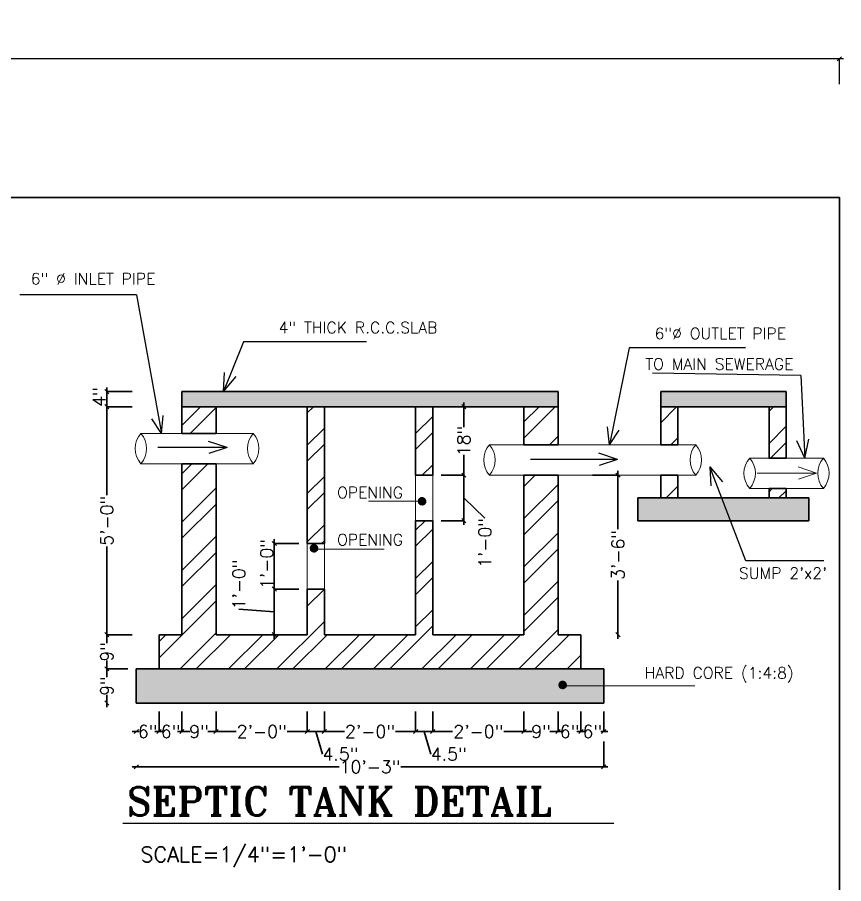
# Model space of a CAD drawing. Header units: inches. Extents: x 137014 to 144844, y -150241 to -148176.
# Drawn here: x 138500.1 to 138891.5, y -148788.3 to -148377.7 of the extents above; entities that cross this region are included whole.
import ezdxf
from ezdxf.enums import TextEntityAlignment as Align

# ---------------------------------------------------------------- set-up
doc = ezdxf.new("R2010")
doc.units = ezdxf.units.IN
doc.header["$LTSCALE"] = 15
doc.header["$MEASUREMENT"] = 0
doc.header["$PDMODE"] = 2
doc.layers.get('0').update_dxf_attribs({"linetype": 'CONTINUOUS'})
doc.layers.get('Defpoints').update_dxf_attribs({"linetype": 'CONTINUOUS'})
for name, color, linetype in [('DIM', 255, 'CONTINUOUS'), ('HACH', 8, 'CONTINUOUS'), ('HATCH', 252, 'CONTINUOUS'), ('TEXT', 2, 'CONTINUOUS')]:
    doc.layers.add(name, color=color, linetype=linetype)
doc.layers.add('thin', color=47, linetype='CONTINUOUS', lineweight=13)
doc.layers.add('WALL', color=1, linetype='CONTINUOUS', lineweight=30)
doc.styles.add('ROMANS', font='romans.shx')
doc.styles.add('ROMANT', font='romant.shx', dxfattribs={"height": 6})
doc.dimstyles.new('AHSAN', dxfattribs={"dimtxt": 8, "dimasz": 2, "dimexe": 0, "dimexo": 0, "dimgap": 0, "dimtad": 0, "dimdec": 4, "dimzin": 0, "dimdsep": 46, "dimlunit": 4, "dimtxsty": 'ROMANS', "dimblk1": 'OBLIQUE', "dimblk2": 'OBLIQUE', "dimsah": 1, "dimcen": 0, "dimdle": 2, "dimclrd": 256, "dimclre": 256, "dimclrt": 5, "dimadec": 0, "dimazin": 0, "dimtfac": 1, "dimtdec": 4, "dimtofl": 0, "dimtmove": 1, "dimatfit": 3, "dimldrblk": 'OBLIQUE', "dimfxl": 12, "dimfxlon": 1, "dimtolj": 1, "dimtzin": 0, "dimarcsym": 0})

# ---------------------------------------------------------------- blocks, each defined once
blk = doc.blocks.new('_OBLIQUE')
at = {"color": 0, "linetype": 'ByBlock'}
blk.add_line((-0.5, -0.5), (0.5, 0.5), dxfattribs=at)
blk = doc.blocks.new('*D87')
at = {"layer": 'Defpoints', "color": 0, "transparency": 16777216}
for p in [(187607.71, -155481.67), (187619.3, -155481.67), (187619.3, -155503.27)]:
    blk.add_point(p, dxfattribs=at)
at = {"layer": 'DIM', "lineweight": -2, "transparency": 16777216}
for p, q in [((187607.71, -155505.27), (187607.71, -155479.67)), ((187619.3, -155481.67), (187607.71, -155481.67)), ((187607.71, -155492.47), (187591, -155491.19))]:
    blk.add_line(p, q, dxfattribs=at)
at = {"layer": 'DIM', "lineweight": -2, "transparency": 16777216, "xscale": 2, "yscale": 2, "zscale": 2}
for p, rotation in [((187607.71, -155481.67), 90), ((187607.71, -155503.27), 270)]:
    blk.add_blockref('_OBLIQUE', p, dxfattribs=dict(at, rotation=rotation))
at = {"layer": 'DIM', "color": 5, "transparency": 16777216, "insert": (187591, -155479.47), "char_height": 6, "attachment_point": 5, "rotation": 90, "style": 'ROMANS'}
blk.add_mtext('\\A1;1\'-0"', dxfattribs=at)
blk = doc.blocks.new('*D88')
at = {"layer": 'Defpoints', "color": 0, "transparency": 16777216}
for p in [(187607.71, -155460.07), (187619.3, -155460.07), (187619.3, -155481.67)]:
    blk.add_point(p, dxfattribs=at)
at = {"layer": 'DIM', "lineweight": -2, "transparency": 16777216}
for p, q in [((187607.71, -155483.67), (187607.71, -155458.07)), ((187619.3, -155460.07), (187607.71, -155460.07))]:
    blk.add_line(p, q, dxfattribs=at)
at = {"layer": 'DIM', "lineweight": -2, "transparency": 16777216, "xscale": 2, "yscale": 2, "zscale": 2}
for p, rotation in [((187607.71, -155460.07), 90), ((187607.71, -155481.67), 270)]:
    blk.add_blockref('_OBLIQUE', p, dxfattribs=dict(at, rotation=rotation))
at = {"layer": 'DIM', "color": 5, "transparency": 16777216, "insert": (187604.14, -155469.8), "char_height": 6, "attachment_point": 5, "rotation": 90, "style": 'ROMANS'}
blk.add_mtext('\\A1;1\'-0"', dxfattribs=at)
blk = doc.blocks.new('*D89')
at = {"layer": 'Defpoints', "color": 0, "transparency": 16777216}
for p in [(187580.15, -155539.72), (187623.35, -155539.72), (187623.35, -155549.16)]:
    blk.add_point(p, dxfattribs=at)
at = {"layer": 'DIM', "lineweight": -2, "transparency": 16777216}
for p, q in [((187623.35, -155539.72), (187623.35, -155549.16)), ((187578.15, -155549.16), (187589.6, -155549.16)), ((187625.35, -155549.16), (187613.89, -155549.16))]:
    blk.add_line(p, q, dxfattribs=at)
at = {"layer": 'DIM', "lineweight": -2, "transparency": 16777216, "xscale": 2, "yscale": 2, "zscale": 2, "rotation": 180}
blk.add_blockref('_OBLIQUE', (187580.15, -155549.16), dxfattribs=at)
at = {"layer": 'DIM', "lineweight": -2, "transparency": 16777216, "xscale": 2, "yscale": 2, "zscale": 2}
blk.add_blockref('_OBLIQUE', (187623.35, -155549.16), dxfattribs=at)
at = {"layer": 'DIM', "color": 5, "transparency": 16777216, "insert": (187601.75, -155549.16), "char_height": 6, "attachment_point": 5, "style": 'ROMANS'}
blk.add_mtext('\\A1;2\'-0"', dxfattribs=at)
blk = doc.blocks.new('*D90')
at = {"layer": 'Defpoints', "color": 0, "transparency": 16777216}
for p in [(187542.35, -155548.74), (187763.75, -155548.74), (187763.75, -155565.89)]:
    blk.add_point(p, dxfattribs=at)
at = {"layer": 'DIM', "lineweight": -2, "transparency": 16777216}
for p, q in [((187763.75, -155553.89), (187763.75, -155565.89)), ((187540.35, -155565.89), (187638.47, -155565.89)), ((187765.75, -155565.89), (187667.62, -155565.89))]:
    blk.add_line(p, q, dxfattribs=at)
at = {"layer": 'DIM', "lineweight": -2, "transparency": 16777216, "xscale": 2, "yscale": 2, "zscale": 2, "rotation": 180}
blk.add_blockref('_OBLIQUE', (187542.35, -155565.89), dxfattribs=at)
at = {"layer": 'DIM', "lineweight": -2, "transparency": 16777216, "xscale": 2, "yscale": 2, "zscale": 2}
blk.add_blockref('_OBLIQUE', (187763.75, -155565.89), dxfattribs=at)
at = {"layer": 'DIM', "color": 5, "transparency": 16777216, "insert": (187653.05, -155565.89), "char_height": 6, "attachment_point": 5, "style": 'ROMANS'}
blk.add_mtext('\\A1;10\'-3"', dxfattribs=at)
blk = doc.blocks.new('*D91')
at = {"layer": 'Defpoints', "color": 0, "transparency": 16777216}
for p in [(187528.39, -155519.47), (187538.3, -155519.47), (187538.3, -155535.67)]:
    blk.add_point(p, dxfattribs=at)
at = {"layer": 'DIM', "lineweight": -2, "transparency": 16777216}
for p, q in [((187528.39, -155517.47), (187528.39, -155523.43)), ((187538.3, -155519.47), (187528.39, -155519.47)), ((187528.39, -155537.67), (187528.39, -155531.72))]:
    blk.add_line(p, q, dxfattribs=at)
at = {"layer": 'DIM', "lineweight": -2, "transparency": 16777216, "xscale": 2, "yscale": 2, "zscale": 2}
for p, rotation in [((187528.39, -155519.47), 90), ((187528.39, -155535.67), 270)]:
    blk.add_blockref('_OBLIQUE', p, dxfattribs=dict(at, rotation=rotation))
at = {"layer": 'DIM', "color": 5, "transparency": 16777216, "insert": (187528.39, -155527.57), "char_height": 6, "attachment_point": 5, "rotation": 90, "style": 'ROMANS'}
blk.add_mtext('\\A1;9"', dxfattribs=at)
blk = doc.blocks.new('*D92')
at = {"layer": 'Defpoints', "color": 0, "transparency": 16777216}
for p in [(187528.39, -155503.27), (187549.1, -155503.27), (187538.3, -155519.47)]:
    blk.add_point(p, dxfattribs=at)
at = {"layer": 'DIM', "lineweight": -2, "transparency": 16777216}
for p, q in [((187528.39, -155501.27), (187528.39, -155507.23)), ((187540.39, -155503.27), (187528.39, -155503.27)), ((187528.39, -155521.47), (187528.39, -155515.52))]:
    blk.add_line(p, q, dxfattribs=at)
at = {"layer": 'DIM', "lineweight": -2, "transparency": 16777216, "xscale": 2, "yscale": 2, "zscale": 2}
for p, rotation in [((187528.39, -155503.27), 90), ((187528.39, -155519.47), 270)]:
    blk.add_blockref('_OBLIQUE', p, dxfattribs=dict(at, rotation=rotation))
at = {"layer": 'DIM', "color": 5, "transparency": 16777216, "insert": (187528.39, -155511.37), "char_height": 6, "attachment_point": 5, "rotation": 90, "style": 'ROMANS'}
blk.add_mtext('\\A1;9"', dxfattribs=at)
blk = doc.blocks.new('*D93')
at = {"layer": 'Defpoints', "color": 0, "transparency": 16777216}
for p in [(187528.39, -155395.27), (187559.9, -155395.27), (187549.1, -155503.27)]:
    blk.add_point(p, dxfattribs=at)
at = {"layer": 'DIM', "lineweight": -2, "transparency": 16777216}
for p, q in [((187528.39, -155393.27), (187528.39, -155437.13)), ((187540.39, -155395.27), (187528.39, -155395.27)), ((187528.39, -155505.27), (187528.39, -155461.42))]:
    blk.add_line(p, q, dxfattribs=at)
at = {"layer": 'DIM', "lineweight": -2, "transparency": 16777216, "xscale": 2, "yscale": 2, "zscale": 2}
for p, rotation in [((187528.39, -155395.27), 90), ((187528.39, -155503.27), 270)]:
    blk.add_blockref('_OBLIQUE', p, dxfattribs=dict(at, rotation=rotation))
at = {"layer": 'DIM', "color": 5, "transparency": 16777216, "insert": (187528.39, -155449.27), "char_height": 6, "attachment_point": 5, "rotation": 90, "style": 'ROMANS'}
blk.add_mtext('\\A1;5\'-0"', dxfattribs=at)
blk = doc.blocks.new('*D94')
at = {"layer": 'Defpoints', "color": 0, "transparency": 16777216}
for p in [(187528.39, -155388.07), (187559.9, -155388.07), (187559.9, -155395.27)]:
    blk.add_point(p, dxfattribs=at)
at = {"layer": 'DIM', "lineweight": -2, "transparency": 16777216}
for p, q in [((187528.39, -155397.27), (187528.39, -155386.07)), ((187540.39, -155388.07), (187528.39, -155388.07))]:
    blk.add_line(p, q, dxfattribs=at)
at = {"layer": 'DIM', "lineweight": -2, "transparency": 16777216, "xscale": 2, "yscale": 2, "zscale": 2}
for p, rotation in [((187528.39, -155388.07), 90), ((187528.39, -155395.27), 270)]:
    blk.add_blockref('_OBLIQUE', p, dxfattribs=dict(at, rotation=rotation))
at = {"layer": 'DIM', "color": 5, "transparency": 16777216, "insert": (187524.82, -155390.6), "char_height": 6, "attachment_point": 5, "rotation": 90, "style": 'ROMANS'}
blk.add_mtext('\\A1;4"', dxfattribs=at)
blk = doc.blocks.new('*D95')
at = {"layer": 'Defpoints', "color": 0, "transparency": 16777216}
for p in [(187553.15, -155539.72), (187563.95, -155539.72), (187563.95, -155549.16)]:
    blk.add_point(p, dxfattribs=at)
at = {"layer": 'DIM', "lineweight": -2, "transparency": 16777216}
for p, q in [((187563.95, -155539.72), (187563.95, -155549.16)), ((187551.15, -155549.16), (187554.55, -155549.16)), ((187565.95, -155549.16), (187562.55, -155549.16))]:
    blk.add_line(p, q, dxfattribs=at)
at = {"layer": 'DIM', "lineweight": -2, "transparency": 16777216, "xscale": 2, "yscale": 2, "zscale": 2, "rotation": 180}
blk.add_blockref('_OBLIQUE', (187553.15, -155549.16), dxfattribs=at)
at = {"layer": 'DIM', "lineweight": -2, "transparency": 16777216, "xscale": 2, "yscale": 2, "zscale": 2}
blk.add_blockref('_OBLIQUE', (187563.95, -155549.16), dxfattribs=at)
at = {"layer": 'DIM', "color": 5, "transparency": 16777216, "insert": (187558.55, -155549.16), "char_height": 6, "attachment_point": 5, "style": 'ROMANS'}
blk.add_mtext('\\A1;6"', dxfattribs=at)
blk = doc.blocks.new('*D96')
at = {"layer": 'Defpoints', "color": 0, "transparency": 16777216}
for p in [(187563.95, -155539.72), (187580.15, -155539.72), (187580.15, -155549.16)]:
    blk.add_point(p, dxfattribs=at)
at = {"layer": 'DIM', "lineweight": -2, "transparency": 16777216}
for p, q in [((187580.15, -155539.72), (187580.15, -155549.16)), ((187561.95, -155549.16), (187567.9, -155549.16)), ((187582.15, -155549.16), (187576.19, -155549.16))]:
    blk.add_line(p, q, dxfattribs=at)
at = {"layer": 'DIM', "lineweight": -2, "transparency": 16777216, "xscale": 2, "yscale": 2, "zscale": 2, "rotation": 180}
blk.add_blockref('_OBLIQUE', (187563.95, -155549.16), dxfattribs=at)
at = {"layer": 'DIM', "lineweight": -2, "transparency": 16777216, "xscale": 2, "yscale": 2, "zscale": 2}
blk.add_blockref('_OBLIQUE', (187580.15, -155549.16), dxfattribs=at)
at = {"layer": 'DIM', "color": 5, "transparency": 16777216, "insert": (187572.05, -155549.16), "char_height": 6, "attachment_point": 5, "style": 'ROMANS'}
blk.add_mtext('\\A1;9"', dxfattribs=at)
blk = doc.blocks.new('*D97')
at = {"layer": 'Defpoints', "color": 0, "transparency": 16777216}
for p in [(187542.35, -155539.72), (187553.15, -155539.72), (187553.15, -155549.16)]:
    blk.add_point(p, dxfattribs=at)
at = {"layer": 'DIM', "lineweight": -2, "transparency": 16777216}
for p, q in [((187553.15, -155539.72), (187553.15, -155549.16)), ((187540.35, -155549.16), (187543.75, -155549.16)), ((187555.15, -155549.16), (187551.75, -155549.16))]:
    blk.add_line(p, q, dxfattribs=at)
at = {"layer": 'DIM', "lineweight": -2, "transparency": 16777216, "xscale": 2, "yscale": 2, "zscale": 2, "rotation": 180}
blk.add_blockref('_OBLIQUE', (187542.35, -155549.16), dxfattribs=at)
at = {"layer": 'DIM', "lineweight": -2, "transparency": 16777216, "xscale": 2, "yscale": 2, "zscale": 2}
blk.add_blockref('_OBLIQUE', (187553.15, -155549.16), dxfattribs=at)
at = {"layer": 'DIM', "color": 5, "transparency": 16777216, "insert": (187547.75, -155549.16), "char_height": 6, "attachment_point": 5, "style": 'ROMANS'}
blk.add_mtext('\\A1;6"', dxfattribs=at)
blk = doc.blocks.new('*D98')
at = {"layer": 'Defpoints', "color": 0, "transparency": 16777216}
for p in [(187742.15, -155539.72), (187752.95, -155539.72), (187752.95, -155549.16)]:
    blk.add_point(p, dxfattribs=at)
at = {"layer": 'DIM', "lineweight": -2, "transparency": 16777216}
for p, q in [((187752.95, -155539.72), (187752.95, -155549.16)), ((187740.15, -155549.16), (187743.55, -155549.16)), ((187754.95, -155549.16), (187751.55, -155549.16))]:
    blk.add_line(p, q, dxfattribs=at)
at = {"layer": 'DIM', "lineweight": -2, "transparency": 16777216, "xscale": 2, "yscale": 2, "zscale": 2, "rotation": 180}
blk.add_blockref('_OBLIQUE', (187742.15, -155549.16), dxfattribs=at)
at = {"layer": 'DIM', "lineweight": -2, "transparency": 16777216, "xscale": 2, "yscale": 2, "zscale": 2}
blk.add_blockref('_OBLIQUE', (187752.95, -155549.16), dxfattribs=at)
at = {"layer": 'DIM', "color": 5, "transparency": 16777216, "insert": (187747.55, -155549.16), "char_height": 6, "attachment_point": 5, "style": 'ROMANS'}
blk.add_mtext('\\A1;6"', dxfattribs=at)
blk = doc.blocks.new('*D99')
at = {"layer": 'Defpoints', "color": 0, "transparency": 16777216}
for p in [(187674.65, -155539.72), (187682.75, -155539.72), (187682.75, -155549.16)]:
    blk.add_point(p, dxfattribs=at)
at = {"layer": 'DIM', "lineweight": -2, "transparency": 16777216}
for p, q in [((187682.75, -155539.72), (187682.75, -155549.16)), ((187672.65, -155549.16), (187684.75, -155549.16)), ((187678.7, -155549.16), (187681.91, -155559.87))]:
    blk.add_line(p, q, dxfattribs=at)
at = {"layer": 'DIM', "lineweight": -2, "transparency": 16777216, "xscale": 2, "yscale": 2, "zscale": 2, "rotation": 180}
blk.add_blockref('_OBLIQUE', (187674.65, -155549.16), dxfattribs=at)
at = {"layer": 'DIM', "lineweight": -2, "transparency": 16777216, "xscale": 2, "yscale": 2, "zscale": 2}
blk.add_blockref('_OBLIQUE', (187682.75, -155549.16), dxfattribs=at)
at = {"layer": 'DIM', "color": 5, "transparency": 16777216, "insert": (187690.34, -155559.87), "char_height": 6, "attachment_point": 5, "style": 'ROMANS'}
blk.add_mtext('\\A1;4.5"', dxfattribs=at)
blk = doc.blocks.new('*D100')
at = {"layer": 'Defpoints', "color": 0, "transparency": 16777216}
for p in [(187631.45, -155539.72), (187674.65, -155539.72), (187674.65, -155549.16)]:
    blk.add_point(p, dxfattribs=at)
at = {"layer": 'DIM', "lineweight": -2, "transparency": 16777216}
for p, q in [((187674.65, -155539.72), (187674.65, -155549.16)), ((187629.45, -155549.16), (187640.9, -155549.16)), ((187676.65, -155549.16), (187665.19, -155549.16))]:
    blk.add_line(p, q, dxfattribs=at)
at = {"layer": 'DIM', "lineweight": -2, "transparency": 16777216, "xscale": 2, "yscale": 2, "zscale": 2, "rotation": 180}
blk.add_blockref('_OBLIQUE', (187631.45, -155549.16), dxfattribs=at)
at = {"layer": 'DIM', "lineweight": -2, "transparency": 16777216, "xscale": 2, "yscale": 2, "zscale": 2}
blk.add_blockref('_OBLIQUE', (187674.65, -155549.16), dxfattribs=at)
at = {"layer": 'DIM', "color": 5, "transparency": 16777216, "insert": (187653.05, -155549.16), "char_height": 6, "attachment_point": 5, "style": 'ROMANS'}
blk.add_mtext('\\A1;2\'-0"', dxfattribs=at)
blk = doc.blocks.new('*D101')
at = {"layer": 'Defpoints', "color": 0, "transparency": 16777216}
for p in [(187623.35, -155539.72), (187631.45, -155539.72), (187631.45, -155549.16)]:
    blk.add_point(p, dxfattribs=at)
at = {"layer": 'DIM', "lineweight": -2, "transparency": 16777216}
for p, q in [((187631.45, -155539.72), (187631.45, -155549.16)), ((187621.35, -155549.16), (187633.45, -155549.16)), ((187627.4, -155549.16), (187630.61, -155559.87))]:
    blk.add_line(p, q, dxfattribs=at)
at = {"layer": 'DIM', "lineweight": -2, "transparency": 16777216, "xscale": 2, "yscale": 2, "zscale": 2, "rotation": 180}
blk.add_blockref('_OBLIQUE', (187623.35, -155549.16), dxfattribs=at)
at = {"layer": 'DIM', "lineweight": -2, "transparency": 16777216, "xscale": 2, "yscale": 2, "zscale": 2}
blk.add_blockref('_OBLIQUE', (187631.45, -155549.16), dxfattribs=at)
at = {"layer": 'DIM', "color": 5, "transparency": 16777216, "insert": (187639.04, -155559.87), "char_height": 6, "attachment_point": 5, "style": 'ROMANS'}
blk.add_mtext('\\A1;4.5"', dxfattribs=at)
blk = doc.blocks.new('*D102')
at = {"layer": 'Defpoints', "color": 0, "transparency": 16777216}
for p in [(187682.75, -155539.72), (187725.95, -155539.72), (187725.95, -155549.16)]:
    blk.add_point(p, dxfattribs=at)
at = {"layer": 'DIM', "lineweight": -2, "transparency": 16777216}
for p, q in [((187725.95, -155539.72), (187725.95, -155549.16)), ((187680.75, -155549.16), (187692.2, -155549.16)), ((187727.95, -155549.16), (187716.49, -155549.16))]:
    blk.add_line(p, q, dxfattribs=at)
at = {"layer": 'DIM', "lineweight": -2, "transparency": 16777216, "xscale": 2, "yscale": 2, "zscale": 2, "rotation": 180}
blk.add_blockref('_OBLIQUE', (187682.75, -155549.16), dxfattribs=at)
at = {"layer": 'DIM', "lineweight": -2, "transparency": 16777216, "xscale": 2, "yscale": 2, "zscale": 2}
blk.add_blockref('_OBLIQUE', (187725.95, -155549.16), dxfattribs=at)
at = {"layer": 'DIM', "color": 5, "transparency": 16777216, "insert": (187704.35, -155549.16), "char_height": 6, "attachment_point": 5, "style": 'ROMANS'}
blk.add_mtext('\\A1;2\'-0"', dxfattribs=at)
blk = doc.blocks.new('*D103')
at = {"layer": 'Defpoints', "color": 0, "transparency": 16777216}
for p in [(187686.8, -155395.27), (187686.8, -155427.67), (187697.48, -155427.67)]:
    blk.add_point(p, dxfattribs=at)
at = {"layer": 'DIM', "lineweight": -2, "transparency": 16777216}
for p, q in [((187697.48, -155393.27), (187697.48, -155404.9)), ((187697.48, -155429.67), (187697.48, -155418.05)), ((187686.8, -155427.67), (187697.48, -155427.67))]:
    blk.add_line(p, q, dxfattribs=at)
at = {"layer": 'DIM', "lineweight": -2, "transparency": 16777216, "xscale": 2, "yscale": 2, "zscale": 2}
for p, rotation in [((187697.48, -155395.27), 90), ((187697.48, -155427.67), 270)]:
    blk.add_blockref('_OBLIQUE', p, dxfattribs=dict(at, rotation=rotation))
at = {"layer": 'DIM', "color": 5, "transparency": 16777216, "insert": (187697.48, -155411.47), "char_height": 6, "attachment_point": 5, "rotation": 90, "style": 'ROMANS'}
blk.add_mtext('\\A1;18"', dxfattribs=at)
blk = doc.blocks.new('*D104')
at = {"layer": 'Defpoints', "color": 0, "transparency": 16777216}
for p in [(187686.8, -155427.67), (187686.8, -155449.27), (187697.48, -155449.27)]:
    blk.add_point(p, dxfattribs=at)
at = {"layer": 'DIM', "lineweight": -2, "transparency": 16777216}
for p, q in [((187697.48, -155425.67), (187697.48, -155451.27)), ((187697.48, -155438.47), (187707.52, -155448.11)), ((187686.8, -155449.27), (187697.48, -155449.27))]:
    blk.add_line(p, q, dxfattribs=at)
at = {"layer": 'DIM', "lineweight": -2, "transparency": 16777216, "xscale": 2, "yscale": 2, "zscale": 2}
for p, rotation in [((187697.48, -155427.67), 90), ((187697.48, -155449.27), 270)]:
    blk.add_blockref('_OBLIQUE', p, dxfattribs=dict(at, rotation=rotation))
at = {"layer": 'DIM', "color": 5, "transparency": 16777216, "insert": (187707.52, -155459.83), "char_height": 6, "attachment_point": 5, "rotation": 90, "style": 'ROMANS'}
blk.add_mtext('\\A1;1\'-0"', dxfattribs=at)
blk = doc.blocks.new('*D105')
at = {"layer": 'Defpoints', "color": 0, "transparency": 16777216}
for p in [(187725.95, -155539.72), (187742.15, -155539.72), (187742.15, -155549.16)]:
    blk.add_point(p, dxfattribs=at)
at = {"layer": 'DIM', "lineweight": -2, "transparency": 16777216}
for p, q in [((187742.15, -155539.72), (187742.15, -155549.16)), ((187723.95, -155549.16), (187729.9, -155549.16)), ((187744.15, -155549.16), (187738.19, -155549.16))]:
    blk.add_line(p, q, dxfattribs=at)
at = {"layer": 'DIM', "lineweight": -2, "transparency": 16777216, "xscale": 2, "yscale": 2, "zscale": 2, "rotation": 180}
blk.add_blockref('_OBLIQUE', (187725.95, -155549.16), dxfattribs=at)
at = {"layer": 'DIM', "lineweight": -2, "transparency": 16777216, "xscale": 2, "yscale": 2, "zscale": 2}
blk.add_blockref('_OBLIQUE', (187742.15, -155549.16), dxfattribs=at)
at = {"layer": 'DIM', "color": 5, "transparency": 16777216, "insert": (187734.05, -155549.16), "char_height": 6, "attachment_point": 5, "style": 'ROMANS'}
blk.add_mtext('\\A1;9"', dxfattribs=at)
blk = doc.blocks.new('*D106')
at = {"layer": 'Defpoints', "color": 0, "transparency": 16777216}
for p in [(187757, -155427.67), (187770.5, -155427.67), (187757, -155503.27)]:
    blk.add_point(p, dxfattribs=at)
at = {"layer": 'DIM', "lineweight": -2, "transparency": 16777216}
for p, q in [((187758.5, -155427.67), (187770.5, -155427.67)), ((187770.5, -155425.67), (187770.5, -155453.33)), ((187770.5, -155505.27), (187770.5, -155477.62))]:
    blk.add_line(p, q, dxfattribs=at)
at = {"layer": 'DIM', "lineweight": -2, "transparency": 16777216, "xscale": 2, "yscale": 2, "zscale": 2}
for p, rotation in [((187770.5, -155427.67), 90), ((187770.5, -155503.27), 270)]:
    blk.add_blockref('_OBLIQUE', p, dxfattribs=dict(at, rotation=rotation))
at = {"layer": 'DIM', "color": 5, "transparency": 16777216, "insert": (187770.5, -155465.47), "char_height": 6, "attachment_point": 5, "rotation": 90, "style": 'ROMANS'}
blk.add_mtext('\\A1;3\'-6"', dxfattribs=at)
blk = doc.blocks.new('*D107')
at = {"layer": 'Defpoints', "color": 0, "transparency": 16777216}
for p in [(187752.95, -155539.72), (187763.75, -155539.72), (187763.75, -155549.16)]:
    blk.add_point(p, dxfattribs=at)
at = {"layer": 'DIM', "lineweight": -2, "transparency": 16777216}
for p, q in [((187763.75, -155539.72), (187763.75, -155549.16)), ((187750.95, -155549.16), (187754.35, -155549.16)), ((187765.75, -155549.16), (187762.35, -155549.16))]:
    blk.add_line(p, q, dxfattribs=at)
at = {"layer": 'DIM', "lineweight": -2, "transparency": 16777216, "xscale": 2, "yscale": 2, "zscale": 2, "rotation": 180}
blk.add_blockref('_OBLIQUE', (187752.95, -155549.16), dxfattribs=at)
at = {"layer": 'DIM', "lineweight": -2, "transparency": 16777216, "xscale": 2, "yscale": 2, "zscale": 2}
blk.add_blockref('_OBLIQUE', (187763.75, -155549.16), dxfattribs=at)
at = {"layer": 'DIM', "color": 5, "transparency": 16777216, "insert": (187758.35, -155549.16), "char_height": 6, "attachment_point": 5, "style": 'ROMANS'}
blk.add_mtext('\\A1;6"', dxfattribs=at)
blk = doc.blocks.new('*D1334')
at = {"layer": 'Defpoints', "color": 0, "ltscale": 5, "transparency": 16777216}
for p in [(138889.51, -148397.38), (137113.51, -148463.09), (138889.51, -148463.09)]:
    blk.add_point(p, dxfattribs=at)
at = {"layer": 'HACH', "lineweight": -2, "ltscale": 5, "transparency": 16777216}
for p, q in [((137111.51, -148397.38), (137824.37, -148397.38)), ((137113.51, -148409.38), (137113.51, -148397.38)), ((138891.51, -148397.38), (138178.65, -148397.38)), ((138889.51, -148409.38), (138889.51, -148397.38))]:
    blk.add_line(p, q, dxfattribs=at)
at = {"layer": 'HACH', "lineweight": -2, "ltscale": 5, "transparency": 16777216, "xscale": 2, "yscale": 2, "zscale": 2, "rotation": 180}
blk.add_blockref('_OBLIQUE', (137113.51, -148397.38), dxfattribs=at)
at = {"layer": 'HACH', "lineweight": -2, "ltscale": 5, "transparency": 16777216, "xscale": 2, "yscale": 2, "zscale": 2}
blk.add_blockref('_OBLIQUE', (138889.51, -148397.38), dxfattribs=at)
at = {"layer": 'HACH', "color": 5, "ltscale": 5, "transparency": 16777216, "insert": (138001.51, -148397.38), "char_height": 30, "attachment_point": 5, "style": 'ROMANS'}
blk.add_mtext("\\A1;12.333---148'", dxfattribs=at)
blk = doc.blocks.new('WETW4R')
h = blk.add_hatch()
h.set_pattern_fill('ANSI32', color=256, scale=43.2, style=0)
h.set_pattern_definition([(45, (180229.514, -156486.196), (-11.45513, 11.45513), []), (45, (180237.15, -156486.196), (-11.45513, 11.45513), [])])
h.paths.add_polyline_path([(187790.74621, -155413.27442), (187798.84621, -155413.27442), (187798.84621, -155395.27442), (187790.74621, -155395.27442)])
h.paths.add_polyline_path([(187842.04621, -155419.57442), (187850.14621, -155419.57442), (187850.14621, -155395.27442), (187842.04621, -155395.27442)])
h.paths.add_polyline_path([(187842.04621, -155433.97442), (187842.04621, -155438.47442), (187850.14621, -155438.47442), (187850.14621, -155433.97442)])
h.paths.add_polyline_path([(187798.84621, -155427.67442), (187790.74621, -155427.67442), (187790.74621, -155438.47442), (187798.84621, -155438.47442)])
at = {"layer": 'HATCH'}
h = blk.add_hatch(dxfattribs=at)
h.set_pattern_fill('AR-CONC', color=256, scale=0.9, style=0)
h.set_pattern_definition([(50, (180229.514, -156486.1964), (6.4553416, -0.5647692), [0.675, -7.425]), (355, (180229.514, -156486.1964), (-1.248762, 6.769729), [0.54, -5.94]), (100.4514, (180230.052, -156486.2435), (5.2065844, 6.204956), [0.5736617, -6.310279]), (46.1842, (180229.514, -156484.3964), (9.6051694, -1.489671), [1.0125, -11.1375]), (96.6356, (180230.314, -156484.521), (8.411964, 8.767061), [0.860493, -9.465417]), (351.1842, (180229.514, -156484.396), (8.411958, 8.767067), [0.81, -8.91]), (21, (180230.414, -156484.8464), (5.3721635, -3.62357), [0.675, -7.425]), (326, (180230.414, -156484.8464), (2.189838, 6.5263504), [0.54, -5.94]), (71.4514, (180230.8617, -156485.1484), (7.5620037, 2.9027745), [0.5736617, -6.310279]), (37.5, (180229.514, -156486.1964), (0.1094387, 2.9960447), [0, -5.868, 0, -6.03, 0, -5.9625]), (7.5, (180229.514, -156486.1964), (2.3676258, 3.5497054), [0, -3.438, 0, -5.733, 0, -2.2725]), (327.5, (180227.507, -156486.1964), (4.8044019, -0.20299385), [0, -2.25, 0, -7.02, 0, -9.315]), (317.5, (180226.607, -156486.1964), (5.2486755, 0.9009448), [0, -2.925, 0, -4.662, 0, -6.615])])
h.paths.add_polyline_path([(187563.94621, -155388.07442), (187563.94621, -155395.27442), (187742.14621, -155395.27442), (187742.14621, -155388.07442)])
h.paths.add_polyline_path([(187790.74621, -155388.07442), (187790.74621, -155395.27442), (187850.14621, -155395.27442), (187850.14621, -155388.07442)])
h = blk.add_hatch(dxfattribs=at)
h.set_pattern_fill('ANSI32', color=256, scale=43.2, style=0)
h.set_pattern_definition([(45, (200275.077, -160805.461), (-11.45513, 11.45513), []), (45, (200282.713, -160805.461), (-11.45513, 11.45513), [])])
h.paths.add_polyline_path([(187563.94621, -155503.27442), (187553.14621, -155503.27442), (187553.14621, -155519.47442), (187752.94621, -155519.47442), (187752.94621, -155503.27442), (187742.14621, -155503.27442), (187742.14621, -155427.67442), (187725.94621, -155427.67442), (187725.94621, -155503.27442), (187682.74621, -155503.27442), (187682.74621, -155449.27442), (187674.64621, -155449.27442), (187674.64621, -155503.27442), (187631.44621, -155503.27442), (187631.44621, -155481.67442), (187623.34621, -155481.67442), (187623.34621, -155503.27442), (187580.14621, -155503.27442), (187580.14621, -155422.27442), (187563.94621, -155422.27442)])
h.paths.add_polyline_path([(187580.14621, -155407.87442), (187580.14621, -155395.27442), (187563.94621, -155395.27442), (187563.94621, -155407.87442)])
h.paths.add_polyline_path([(187623.34621, -155460.07442), (187631.44621, -155460.07442), (187631.44621, -155395.27442), (187623.34621, -155395.27442)])
h.paths.add_polyline_path([(187682.74621, -155395.27442), (187674.64621, -155395.27442), (187674.64621, -155427.67442), (187682.74621, -155427.67442)])
h.paths.add_polyline_path([(187725.94621, -155413.27442), (187742.14621, -155413.27442), (187742.14621, -155395.27442), (187725.94621, -155395.27442)])
at = {"layer": 'HATCH', "linetype": 'Continuous'}
h = blk.add_hatch(dxfattribs=at)
h.set_pattern_fill('AR-CONC', color=256, scale=1.8, style=0)
h.set_pattern_definition([(50, (180229.514, -156421.517), (12.910683, -1.129538), [1.35, -14.85]), (355, (180229.514, -156421.517), (-2.497524, 13.539458), [1.08, -11.88]), (100.4514, (180230.59, -156421.611), (10.413169, 12.409912), [1.147323, -12.620558]), (46.1842, (180229.514, -156417.917), (19.21034, -2.979342), [2.025, -22.275]), (96.6356, (180231.115, -156418.165), (16.82393, 17.53412), [1.720985, -18.930834]), (351.1842, (180229.514, -156417.917), (16.823915, 17.534135), [1.62, -17.82]), (21, (180231.314, -156418.817), (10.744327, -7.24714), [1.35, -14.85]), (326, (180231.314, -156418.817), (4.379676, 13.0527), [1.08, -11.88]), (71.4514, (180232.209, -156419.421), (15.124007, 5.805549), [1.147323, -12.620558]), (37.5, (180229.514, -156421.517), (0.2188774, 5.9920894), [0, -11.736, 0, -12.06, 0, -11.925]), (7.5, (180229.514, -156421.517), (4.7352517, 7.099411), [0, -6.876, 0, -11.466, 0, -4.545]), (327.5, (180225.5, -156421.517), (9.608804, -0.4059877), [0, -4.5, 0, -14.04, 0, -18.63]), (317.5, (180223.7, -156421.517), (10.497351, 1.80189), [0, -5.85, 0, -9.324, 0, -13.23])])
h.paths.add_polyline_path([(187763.74621, -155535.67442), (187763.74621, -155527.51729), (187746.03057, -155527.51729, -0.882948262), (187742.48579, -155527.07486, -1.132569193), (187746.03057, -155527.51729), (187763.74621, -155527.51729), (187763.74621, -155519.47442), (187542.34621, -155519.47442), (187542.34621, -155535.67442)])
h.paths.add_polyline_path([(187779.94621, -155438.47442), (187779.94621, -155449.27442), (187823.87496, -155449.27442), (187819.73382, -155438.47442)])
h.paths.add_polyline_path([(187860.94621, -155449.27442), (187860.94621, -155438.47442), (187819.73382, -155438.47442), (187823.87496, -155449.27442)])
at = {"layer": 'thin', "ltscale": 8}
h = blk.add_hatch(dxfattribs=at)
h.set_pattern_fill('ANSI31', color=256, scale=0.9, style=0)
h.set_pattern_definition([(45, (180145.34208, -156238.39061), (-0.0795495129, 0.0795495129), [])])
h.paths.add_polyline_path([(187675.95325, -155440.029, 1), (187679.55325, -155440.029, 1)])
h = blk.add_hatch(dxfattribs=at)
h.set_pattern_fill('ANSI31', color=256, scale=0.9, style=0)
h.set_pattern_definition([(45, (180311.10804, -156257.60316), (-0.0795495129, 0.0795495129), [])])
h.paths.add_polyline_path([(187624.73341, -155462.30161, 1), (187628.33341, -155462.30161, 1)])
h = blk.add_hatch(dxfattribs=at)
h.set_pattern_fill('ANSI31', color=256, scale=0.9, style=0)
h.set_pattern_definition([(45, (180428.90323, -156322.38487), (-0.0795495129, 0.0795495129), [])])
h.paths.add_polyline_path([(187742.5286, -155527.08332, 1), (187746.1286, -155527.08332, 1)])
blk.add_line((187775.76579, -155367.3513), (187830.98616, -155367.23847))
at = {"layer": 'TEXT'}
for p, q in [((187542.39444, -155342.20067), (187487.17394, -155342.20067)), ((187542.39444, -155342.20067), (187554.2329, -155407.87442)), ((187593.07633, -155364.45759), (187583.7133, -155388.07442)), ((187651.37459, -155364.45759), (187593.07633, -155364.45759)), ((187775.76579, -155367.3513), (187766.44621, -155413.27442)), ((187775.76579, -155367.3513), (187766.44621, -155413.27442)), ((187775.76579, -155367.3513), (187830.98616, -155367.23847)), ((187583.7133, -155388.07442), (187584.12714, -155379.02794)), ((187583.7133, -155388.07442), (187589.60251, -155380.99555)), ((187857.04794, -155380.42635), (187786.90969, -155379.37259)), ((187857.04794, -155380.42635), (187858.99824, -155419.57442)), ((187554.2329, -155407.87442), (187549.64954, -155400.94184)), ((187554.2329, -155407.87442), (187555.10855, -155399.37776)), ((187766.44621, -155413.27442), (187765.55319, -155404.77956)), ((187766.44621, -155413.27442), (187765.55319, -155404.77956)), ((187766.44621, -155413.27442), (187771.01539, -155406.33249)), ((187766.44621, -155413.27442), (187771.01539, -155406.33249)), ((187858.99824, -155419.57442), (187855.21045, -155411.34868)), ((187858.99824, -155419.57442), (187860.97781, -155410.58139)), ((187585.34168, -155414.60728), (187576.62001, -155411.65335)), ((187585.34168, -155414.60728), (187576.75014, -155417.47007)), ((187770.22651, -155420.23783), (187761.50483, -155417.28389)), ((187770.22651, -155420.23783), (187761.63496, -155423.10061)), ((187831.13716, -155468.21413), (187814.08313, -155423.73752)), ((187814.08313, -155423.73752), (187814.49698, -155432.78401)), ((187814.08313, -155423.73752), (187819.97235, -155430.8164)), ((187867.98209, -155468.21413), (187831.13716, -155468.21413)), ((187536.04531, -155592.61539), (187768.5698, -155592.61539))]:
    blk.add_line(p, q, dxfattribs=at)
at = {"layer": 'TEXT', "linetype": 'Continuous'}
for p, q in [((187585.34168, -155414.60728), (187552.49331, -155414.60728)), ((187770.22651, -155420.23783), (187729.02976, -155420.23783))]:
    blk.add_line(p, q, dxfattribs=at)
at = {"layer": 'thin', "ltscale": 8}
for p, q in [((187544.51958, -155407.87442), (187563.94621, -155407.87442)), ((187580.14621, -155407.87442), (187597.76173, -155407.87442)), ((187709.64339, -155413.27442), (187725.94621, -155413.27442)), ((187742.14621, -155413.27442), (187790.74621, -155413.27442)), ((187798.84621, -155413.27442), (187807.3409, -155413.27442)), ((187832.89305, -155419.57442), (187842.04621, -155419.57442)), ((187850.14621, -155419.57442), (187852.31968, -155419.57442)), ((187850.19047, -155419.57442), (187867.806, -155419.57442)), ((187544.51958, -155422.27442), (187563.94621, -155422.27442)), ((187580.14621, -155422.27442), (187597.76173, -155422.27442)), ((187864.54568, -155426.66985), (187855.824, -155423.71592)), ((187674.64621, -155427.67442), (187674.64621, -155449.27442)), ((187682.74621, -155427.67442), (187682.74621, -155449.27442)), ((187709.64339, -155427.67442), (187725.94621, -155427.67442)), ((187742.14621, -155427.67442), (187790.74621, -155427.67442)), ((187798.84621, -155427.67442), (187807.3409, -155427.67442)), ((187864.54568, -155426.66985), (187836.38156, -155426.66985)), ((187864.54568, -155426.66985), (187855.95413, -155429.53264)), ((187832.89305, -155433.97442), (187842.04621, -155433.97442)), ((187850.14621, -155433.97442), (187852.31968, -155433.97442)), ((187850.19047, -155433.97442), (187867.806, -155433.97442)), ((187652.34917, -155440.029), (187677.75325, -155440.029)), ((187623.34621, -155460.07442), (187623.34621, -155481.67442)), ((187631.44621, -155460.07442), (187631.44621, -155481.67442)), ((187626.96739, -155462.73558), (187659.82672, -155462.73558)), ((187744.76257, -155527.51729), (187806.862, -155527.51729))]:
    blk.add_line(p, q, dxfattribs=at)
for centre in [(187677.71044, -155440.02055), (187626.49061, -155462.29316), (187744.28579, -155527.07486)]:
    blk.add_circle(centre, 1.8, dxfattribs=at)
for centre, start, end in [((187552.76958, -155415.07442), 138.8879096, 221.1120904), ((187536.26958, -155415.07442), 318.8879096, 41.1120904), ((187606.01173, -155415.07442), 138.8879096, 221.1120904), ((187589.51173, -155415.07442), 318.8879096, 41.1120904), ((187717.89339, -155420.47442), 138.8879096, 221.1120904), ((187701.39339, -155420.47442), 318.8879096, 41.1120904), ((187815.5909, -155420.47442), 138.8879096, 221.1120904), ((187799.0909, -155420.47442), 318.8879096, 41.1120904), ((187841.14305, -155426.77442), 138.8879096, 221.1120904), ((187824.64305, -155426.77442), 318.8879096, 41.1120904), ((187876.056, -155426.77442), 138.8879096, 221.1120904), ((187859.556, -155426.77442), 318.8879096, 41.1120904)]:
    blk.add_arc(centre, 10.95, start, end, dxfattribs=at)
at = {"layer": 'WALL'}
for p, q in [((187563.94621, -155388.07442), (187742.14621, -155388.07442)), ((187563.94621, -155388.07442), (187563.94621, -155407.87442)), ((187742.14621, -155388.07442), (187742.14621, -155413.27442)), ((187790.74621, -155388.07442), (187850.14621, -155388.07442)), ((187790.74621, -155388.07442), (187790.74621, -155413.27442)), ((187850.14621, -155388.07442), (187850.14621, -155419.57442)), ((187563.94621, -155395.27442), (187742.14621, -155395.27442)), ((187580.14621, -155395.27442), (187580.14621, -155407.87442)), ((187623.34621, -155395.27442), (187623.34621, -155460.07442)), ((187631.44621, -155395.27442), (187631.44621, -155460.07442)), ((187674.64621, -155395.27442), (187674.64621, -155427.67442)), ((187682.74621, -155395.27442), (187682.74621, -155427.67442)), ((187725.94621, -155395.27442), (187725.94621, -155413.27442)), ((187790.74621, -155395.27442), (187850.14621, -155395.27442)), ((187798.84621, -155395.27442), (187798.84621, -155413.27442)), ((187842.04621, -155395.27442), (187842.04621, -155419.57442)), ((187563.94621, -155407.87442), (187580.14621, -155407.87442)), ((187725.94621, -155413.27442), (187742.14621, -155413.27442)), ((187790.74621, -155413.27442), (187798.84621, -155413.27442)), ((187842.04621, -155419.57442), (187850.14621, -155419.57442)), ((187563.94621, -155422.27442), (187580.14621, -155422.27442)), ((187563.94621, -155422.27442), (187563.94621, -155503.27442)), ((187580.14621, -155422.27442), (187580.14621, -155503.27442)), ((187674.64621, -155427.67442), (187682.74621, -155427.67442)), ((187725.94621, -155427.67442), (187725.94621, -155503.27442)), ((187725.94621, -155427.67442), (187742.14621, -155427.67442)), ((187742.14621, -155427.67442), (187742.14621, -155503.27442)), ((187790.74621, -155427.67442), (187790.74621, -155438.47442)), ((187790.74621, -155427.67442), (187798.84621, -155427.67442)), ((187798.84621, -155427.67442), (187798.84621, -155438.47442)), ((187842.04621, -155433.97442), (187842.04621, -155438.47442)), ((187842.04621, -155433.97442), (187850.14621, -155433.97442)), ((187850.14621, -155433.97442), (187850.14621, -155438.47442)), ((187779.94621, -155438.47442), (187860.94621, -155438.47442)), ((187779.94621, -155438.47442), (187779.94621, -155449.27442)), ((187860.94621, -155438.47442), (187860.94621, -155449.27442)), ((187674.64621, -155449.27442), (187682.74621, -155449.27442)), ((187674.64621, -155449.27442), (187674.64621, -155503.27442)), ((187682.74621, -155449.27442), (187682.74621, -155503.27442)), ((187779.94621, -155449.27442), (187860.94621, -155449.27442)), ((187623.34621, -155460.07442), (187631.44621, -155460.07442)), ((187623.34621, -155481.67442), (187623.34621, -155503.27442)), ((187623.34621, -155481.67442), (187631.44621, -155481.67442)), ((187631.44621, -155481.67442), (187631.44621, -155503.27442)), ((187553.14621, -155503.27442), (187553.14621, -155519.47442)), ((187553.14621, -155503.27442), (187563.94621, -155503.27442)), ((187580.14621, -155503.27442), (187623.34621, -155503.27442)), ((187631.44621, -155503.27442), (187674.64621, -155503.27442)), ((187682.74621, -155503.27442), (187725.94621, -155503.27442)), ((187742.14621, -155503.27442), (187752.94621, -155503.27442)), ((187752.94621, -155503.27442), (187752.94621, -155519.47442)), ((187542.34621, -155519.47442), (187763.74621, -155519.47442)), ((187542.34621, -155519.47442), (187542.34621, -155535.67442)), ((187763.74621, -155519.47442), (187763.74621, -155535.67442)), ((187542.34621, -155535.67442), (187763.74621, -155535.67442))]:
    blk.add_line(p, q, dxfattribs=at)
at = {"layer": 'TEXT', "style": 'ROMANS'}
for s, height, p in [('6" %%C INLET PIPE', 5.4, (187521.89079, -155334.59028)), ('4" THICK R.C.C.SLAB', 5.4, (187647.37576, -155357.74499)), ('6"%%C OUTLET PIPE', 5.4, (187818.98531, -155360.54128)), ('TO MAIN SEWERAGE', 5.4, (187818.54777, -155375.02321)), ('OPENING', 5.4, (187653.07441, -155435.92344)), ('OPENING', 5.4, (187653.07441, -155458.27409)), ("SUMP 2'x2'", 5.4, (187848.67589, -155474.14862)), ('HARD CORE (1:4:8)', 5.4, (187818.45145, -155521.78473)), ('SCALE=1/4"=1\'-0"', 7.2, (187593.28556, -155607.92149))]:
    blk.add_text(s, height=height, dxfattribs=at).set_placement(p, align=Align.MIDDLE)
at = {"layer": 'TEXT', "style": 'ROMANT'}
blk.add_text('SEPTIC TANK DETAIL', height=13.5, dxfattribs=at).set_placement((187537.96787, -155588.97397))
at = {"layer": 'DIM'}
for base, p1, p2, text, override, picture, middle in [((187528.38691, -155388.07442), (187559.89621, -155395.27442), (187559.89621, -155388.07442), '4"', {"dimtxt": 6, "dimse1": 1}, '*D94', (187524.81548, -155390.603)), ((187528.38691, -155395.27442), (187549.09621, -155503.27442), (187559.89621, -155395.27442), '5\'-0"', {"dimscale": 1, "dimtxt": 6, "dimse1": 1}, '*D93', (187528.38691, -155449.27442)), ((187697.47599, -155427.67442), (187686.79621, -155395.27442), (187686.79621, -155427.67442), '18"', {"dimtxt": 6, "dimse1": 1}, '*D103', (187697.47599, -155411.47442)), ((187770.49621, -155427.67442), (187756.99621, -155503.27442), (187756.99621, -155427.67442), '3\'-6"', {"dimtxt": 6, "dimse1": 1}, '*D106', (187770.49621, -155465.47442)), ((187607.71082, -155460.07442), (187619.29621, -155481.67442), (187619.29621, -155460.07442), '1\'-0"', {"dimtxt": 6, "dimse1": 1}, '*D88', (187604.13939, -155469.803)), ((187528.38691, -155503.27442), (187538.29621, -155519.47442), (187549.09621, -155503.27442), '9"', {"dimtxt": 6, "dimse1": 1}, '*D92', (187528.38691, -155511.37442)), ((187528.38691, -155519.47442), (187538.29621, -155535.67442), (187538.29621, -155519.47442), '9"', {"dimtxt": 6, "dimse1": 1}, '*D91', (187528.38691, -155527.57442))]:
    dim = blk.add_linear_dim(base=base, p1=p1, p2=p2, angle=90, text=text, dimstyle='AHSAN', override=override, dxfattribs=at)
    dim.commit()
    dim.dimension.update_dxf_attribs({"geometry": picture, "text_midpoint": middle})
for base, p1, p2, picture, middle in [((187697.47599, -155449.27442), (187686.79621, -155427.67442), (187686.79621, -155449.27442), '*D104', (187707.52434, -155448.1131)), ((187607.71082, -155481.67442), (187619.29621, -155503.27442), (187619.29621, -155481.67442), '*D87', (187591.00428, -155491.18871))]:
    dim = blk.add_linear_dim(base=base, p1=p1, p2=p2, angle=90, text='1\'-0"', dimstyle='AHSAN', override={"dimtxt": 6, "dimse1": 1}, dxfattribs=at)
    dim.commit()
    dim.dimension.update_dxf_attribs({"geometry": picture, "text_midpoint": middle, "dimtype": 160})
for base, p1, p2, text, picture, middle in [((187553.14621, -155549.15926), (187542.34621, -155539.72442), (187553.14621, -155539.72442), '6"', '*D97', (187547.74621, -155549.15926)), ((187563.94621, -155549.15926), (187553.14621, -155539.72442), (187563.94621, -155539.72442), '6"', '*D95', (187558.54621, -155549.15926)), ((187580.14621, -155549.15926), (187563.94621, -155539.72442), (187580.14621, -155539.72442), '9"', '*D96', (187572.04621, -155549.15926)), ((187623.34621, -155549.15926), (187580.14621, -155539.72442), (187623.34621, -155539.72442), '2\'-0"', '*D89', (187601.74621, -155549.15926)), ((187631.44621, -155549.15926), (187623.34621, -155539.72442), (187631.44621, -155539.72442), '4.5"', '*D101', (187630.6105, -155559.87355)), ((187674.64621, -155549.15926), (187631.44621, -155539.72442), (187674.64621, -155539.72442), '2\'-0"', '*D100', (187653.04621, -155549.15926)), ((187682.74621, -155549.15926), (187674.64621, -155539.72442), (187682.74621, -155539.72442), '4.5"', '*D99', (187681.9105, -155559.87355)), ((187725.94621, -155549.15926), (187682.74621, -155539.72442), (187725.94621, -155539.72442), '2\'-0"', '*D102', (187704.34621, -155549.15926)), ((187742.14621, -155549.15926), (187725.94621, -155539.72442), (187742.14621, -155539.72442), '9"', '*D105', (187734.04621, -155549.15926)), ((187752.94621, -155549.15926), (187742.14621, -155539.72442), (187752.94621, -155539.72442), '6"', '*D98', (187747.54621, -155549.15926)), ((187763.74621, -155549.15926), (187752.94621, -155539.72442), (187763.74621, -155539.72442), '6"', '*D107', (187758.34621, -155549.15926)), ((187763.74621, -155565.88536), (187542.34621, -155548.7358), (187763.74621, -155548.7358), '10\'-3"', '*D90', (187653.04621, -155565.88536))]:
    dim = blk.add_linear_dim(base=base, p1=p1, p2=p2, text=text, dimstyle='AHSAN', override={"dimtxt": 6, "dimse1": 1}, dxfattribs=at)
    dim.commit()
    dim.dimension.update_dxf_attribs({"geometry": picture, "text_midpoint": middle})

msp = doc.modelspace()

# ---------------------------------------------------------------- linework, layer by layer
at = {"layer": 'WALL', "ltscale": 3}
msp.add_line((137113.51063, -148463.08812), (138889.51063, -148463.08812), dxfattribs=at)
at = {"layer": 'WALL'}
msp.add_line((138889.51063, -148463.08812), (138889.51063, -150239.08812), dxfattribs=at)

# ---------------------------------------------------------------- block references
msp.add_blockref('WETW4R', (-48985.90082, 6833.01438), dxfattribs=at)

# ---------------------------------------------------------------- dimensions: what is measured, and where the dimension line sits
at = {"layer": 'HACH', "ltscale": 5}
dim = msp.add_aligned_dim(p1=(137113.51063, -148463.08812), p2=(138889.51063, -148463.08812), distance=65.70864, text='12.333---<>', dimstyle='AHSAN', override={"dimtxt": 30}, dxfattribs=at)
dim.commit()
dim.dimension.update_dxf_attribs({"geometry": '*D1334', "text_midpoint": (138001.51063, -148397.37948)})

doc.saveas('drawing.dxf')
